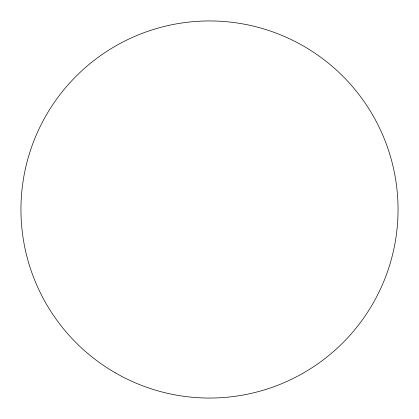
<?xml version="1.0" encoding="UTF-8"?>
<svg xmlns="http://www.w3.org/2000/svg" width="419" height="419" viewBox="0 0 419 419"><rect width="100%" height="100%" fill="white"/><g stroke="black" fill="none" stroke-linecap="round" stroke-linejoin="round"><path stroke-width="0.63" d="M115.225 372.79A188.55 188.55 0 0 0 398.05 209.5A188.55 188.55 0 0 0 115.225 46.21A188.55 188.55 0 0 0 115.225 372.79"/></g></svg>
